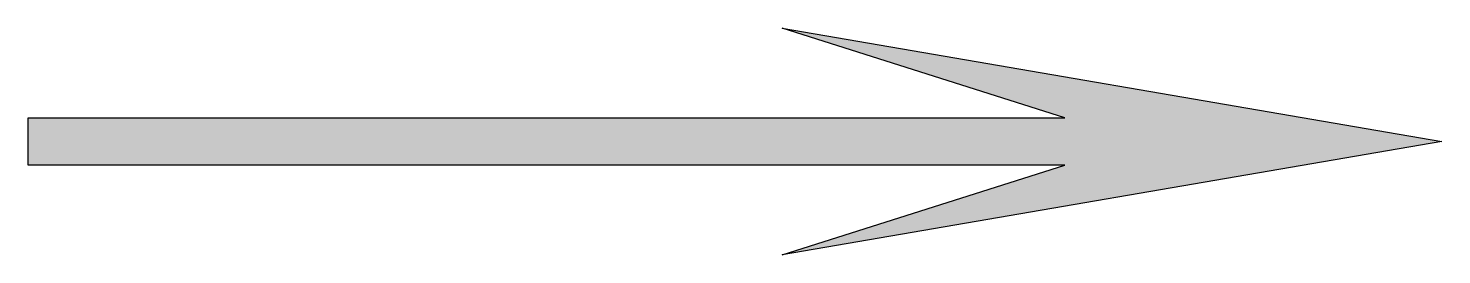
# Model space of a CAD drawing. Header units: metres. Extents: x 0 to 7.5, y -0.6 to 0.6.
import ezdxf

# ---------------------------------------------------------------- set-up
doc = ezdxf.new("R2010")
doc.units = ezdxf.units.M
doc.header["$LTSCALE"] = 0.2

msp = doc.modelspace()

# ---------------------------------------------------------------- hatches: boundary and pattern name
at = {"true_color": 0xfaf528}
msp.add_hatch(color=2, dxfattribs=at).paths.add_polyline_path([(5.5, 0.125), (0, 0.125), (0, -0.125), (5.5, -0.125), (4, -0.6), (7.5, 0), (4, 0.6)])

# ---------------------------------------------------------------- linework, layer by layer
at = {"color": 2, "true_color": 0xfaf528, "flags": 128}
msp.add_lwpolyline([(0, -0.125), (0, 0.125), (5.5, 0.125), (4, 0.6), (7.5, 0), (4, -0.6), (5.5, -0.125)], close=True, dxfattribs=at)

doc.saveas('drawing.dxf')
